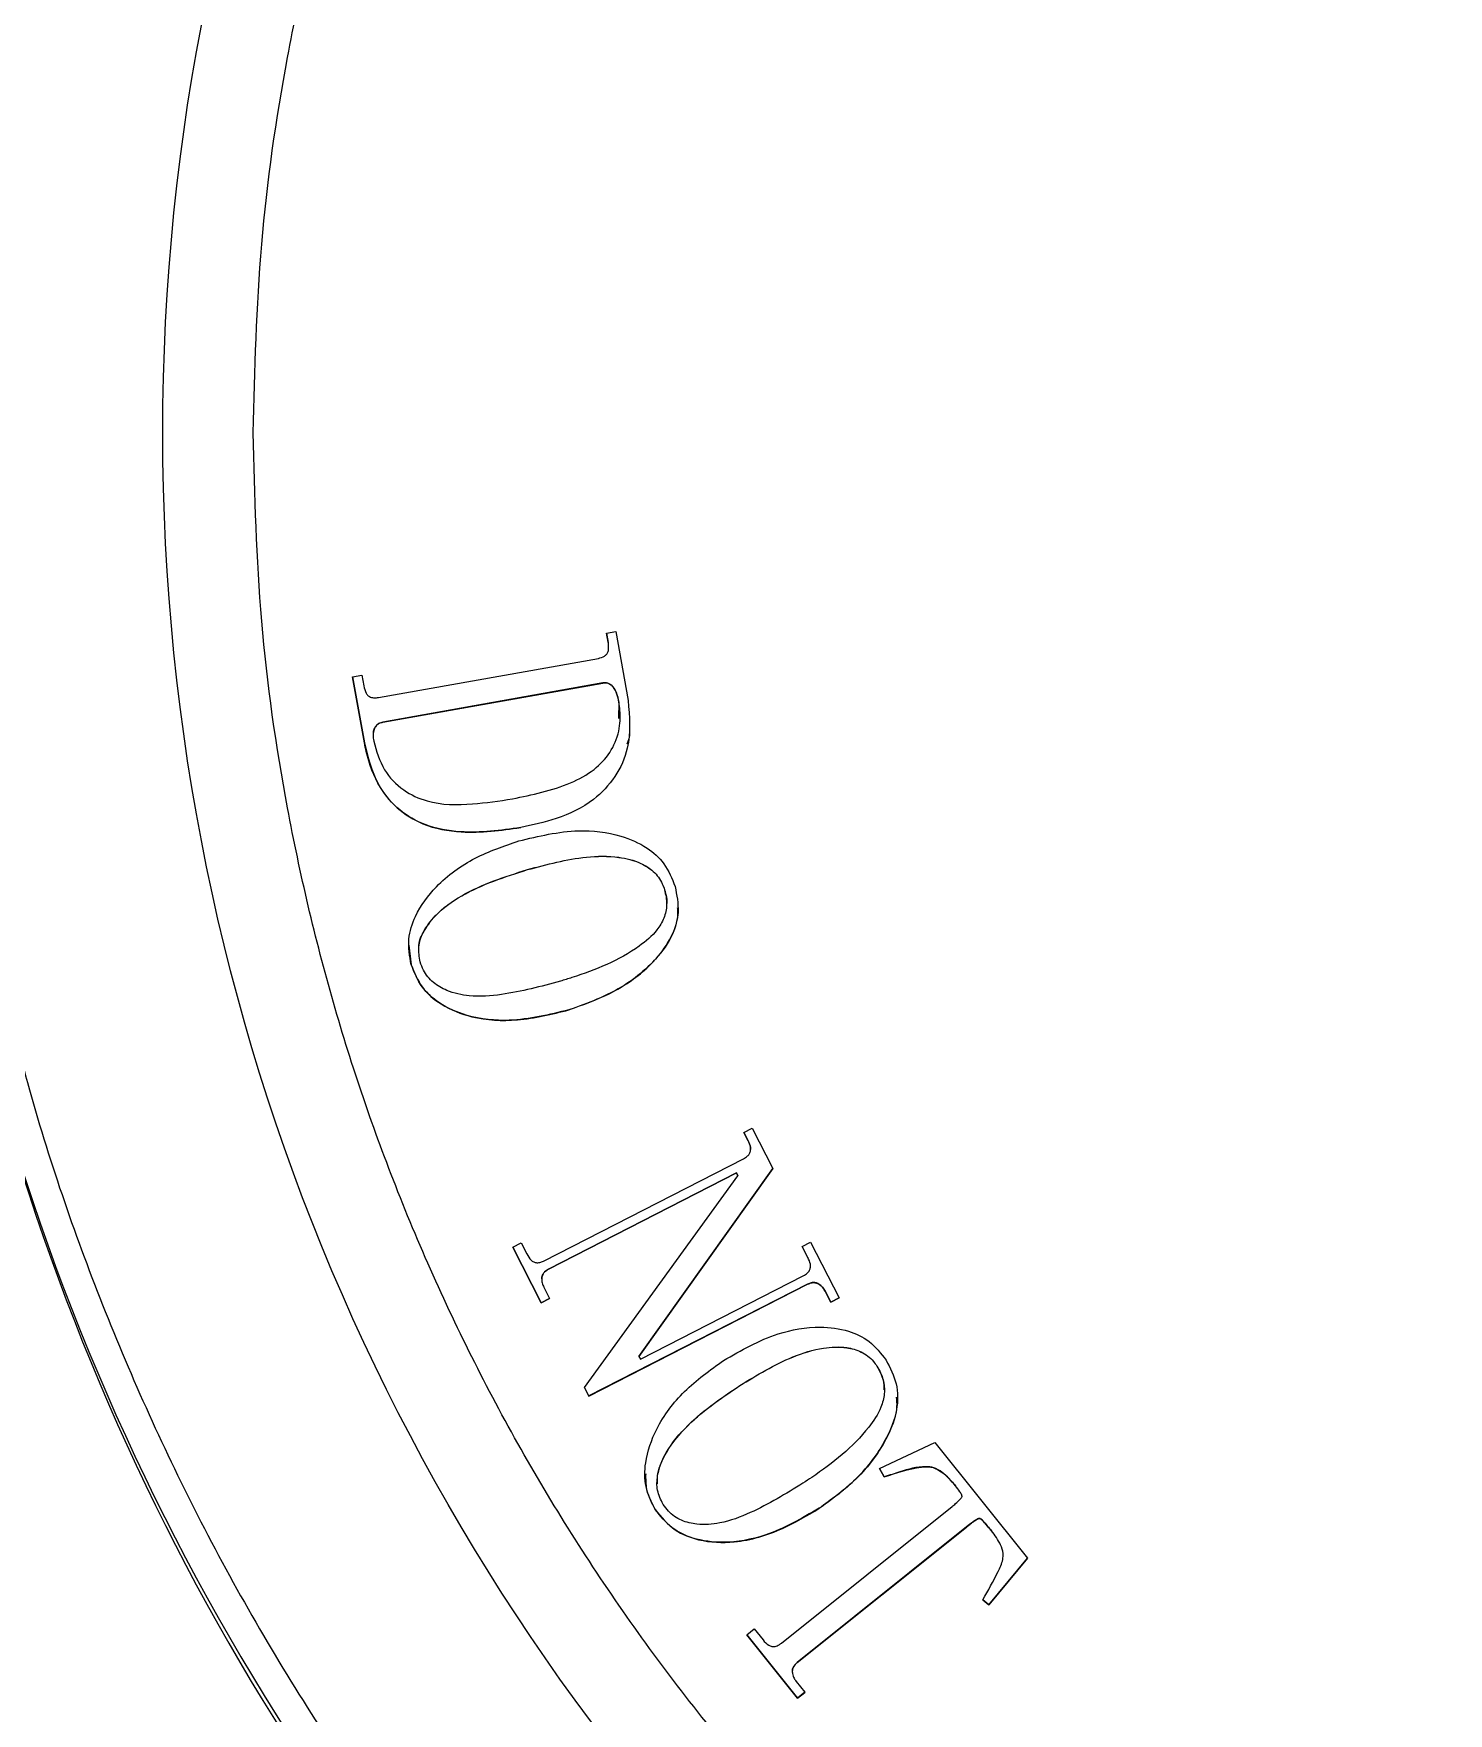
# Model space of a CAD drawing. Header units: millimetres. Extents: x 2085 to 4229, y 754 to 2271.
# Drawn here: x 3532.5 to 3579.5, y 1994.4 to 2050.2 of the extents above; entities that cross this region are included whole.
import ezdxf

# ---------------------------------------------------------------- set-up
doc = ezdxf.new("R2010")
doc.units = ezdxf.units.MM

msp = doc.modelspace()

# ---------------------------------------------------------------- linework, layer by layer
at = {"color": 7, "linetype": 'Continuous', "lineweight": 25}
for p, q in [((3551.548, 2030.28), (3551.854, 2030.334)), ((3551.604, 2029.974), (3551.548, 2030.28)), ((3551.548, 2030.28), (3551.548, 2030.278)), ((3551.548, 2030.278), (3551.604, 2029.972)), ((3551.604, 2029.974), (3551.604, 2029.972)), ((3551.604, 2029.972), (3551.605, 2029.754)), ((3551.854, 2030.334), (3552.265, 2028.036)), ((3543.975, 2028.14), (3551.276, 2029.44)), ((3543.116, 2028.83), (3543.423, 2028.883)), ((3543.507, 2026.635), (3543.116, 2028.83)), ((3543.116, 2028.83), (3543.116, 2028.827)), ((3543.116, 2028.827), (3543.507, 2026.633)), ((3543.423, 2028.883), (3543.486, 2028.527)), ((3551.423, 2028.623), (3544.122, 2027.323)), ((3544.122, 2027.321), (3551.423, 2028.621)), ((3551.423, 2028.621), (3551.423, 2028.623)), ((3551.958, 2027.98), (3551.948, 2027.441)), ((3551.958, 2027.98), (3551.958, 2027.982)), ((3544.122, 2027.321), (3544.122, 2027.323)), ((3543.507, 2026.635), (3543.507, 2026.633)), ((3552.323, 2026.985), (3552.323, 2026.987)), ((3553.927, 2021.158), (3553.927, 2021.16)), ((3544.969, 2019.918), (3544.969, 2019.916)), ((3544.982, 2019.917), (3545.06, 2019.263)), ((3556.107, 2013.696), (3556.385, 2013.839)), ((3556.25, 2013.419), (3556.107, 2013.696)), ((3556.107, 2013.696), (3556.107, 2013.694)), ((3556.107, 2013.694), (3556.25, 2013.417)), ((3556.385, 2013.839), (3557.071, 2012.498)), ((3556.25, 2013.419), (3556.25, 2013.417)), ((3549.481, 2009.431), (3556.092, 2012.814)), ((3555.865, 2012.348), (3549.623, 2009.154)), ((3549.623, 2009.152), (3555.865, 2012.346)), ((3550.821, 2005.216), (3555.913, 2012.255)), ((3557.071, 2012.498), (3552.623, 2006.255)), ((3552.623, 2006.253), (3557.071, 2012.496)), ((3555.913, 2012.255), (3555.865, 2012.348)), ((3555.865, 2012.348), (3555.865, 2012.346)), ((3555.865, 2012.346), (3555.912, 2012.254)), ((3557.071, 2012.498), (3557.071, 2012.496)), ((3548.433, 2009.886), (3548.71, 2010.028)), ((3549.379, 2008.036), (3548.433, 2009.886)), ((3548.433, 2009.886), (3548.433, 2009.884)), ((3548.433, 2009.884), (3549.379, 2008.034)), ((3548.71, 2010.028), (3548.899, 2009.658)), ((3558.047, 2009.905), (3558.325, 2010.048)), ((3558.236, 2009.535), (3558.047, 2009.905)), ((3558.047, 2009.905), (3558.047, 2009.903)), ((3558.047, 2009.903), (3558.236, 2009.533)), ((3558.325, 2010.048), (3559.27, 2008.198)), ((3558.236, 2009.535), (3558.236, 2009.533)), ((3549.623, 2009.154), (3549.623, 2009.152)), ((3558.222, 2008.653), (3550.964, 2004.939)), ((3550.964, 2004.937), (3558.222, 2008.651)), ((3552.671, 2006.162), (3558.08, 2008.93)), ((3558.222, 2008.653), (3558.222, 2008.651)), ((3549.656, 2008.179), (3549.379, 2008.036)), ((3549.379, 2008.034), (3549.656, 2008.177)), ((3549.467, 2008.549), (3549.656, 2008.179)), ((3549.656, 2008.179), (3549.656, 2008.177)), ((3558.993, 2008.056), (3558.804, 2008.426)), ((3558.804, 2008.426), (3558.804, 2008.423)), ((3558.804, 2008.423), (3558.993, 2008.054)), ((3559.27, 2008.198), (3558.993, 2008.056)), ((3558.993, 2008.054), (3559.27, 2008.196)), ((3559.27, 2008.198), (3559.27, 2008.196)), ((3549.379, 2008.036), (3549.379, 2008.034)), ((3558.993, 2008.056), (3558.993, 2008.054)), ((3552.623, 2006.255), (3552.671, 2006.162)), ((3550.964, 2004.939), (3550.821, 2005.216)), ((3550.821, 2005.216), (3550.821, 2005.214)), ((3550.821, 2005.214), (3550.964, 2004.937)), ((3550.964, 2004.939), (3550.964, 2004.937)), ((3561.215, 2004.901), (3561.215, 2004.903)), ((3560.619, 2002.531), (3562.447, 2003.398)), ((3562.447, 2003.398), (3565.526, 1999.555)), ((3560.773, 2002.255), (3560.619, 2002.531)), ((3560.619, 2002.531), (3560.619, 2002.529)), ((3560.619, 2002.529), (3560.773, 2002.253)), ((3552.822, 2002.358), (3552.822, 2002.356)), ((3560.773, 2002.255), (3560.773, 2002.253)), ((3563.137, 2001.957), (3563.137, 2001.955)), ((3557.36, 1996.732), (3563.023, 2001.269)), ((3563.503, 2000.589), (3557.88, 1996.085)), ((3557.88, 1996.083), (3563.503, 2000.587)), ((3563.503, 2000.589), (3563.503, 2000.587)), ((3564.335, 2000.46), (3564.335, 2000.458)), ((3565.526, 1999.555), (3564.248, 1998)), ((3564.248, 1997.998), (3565.526, 1999.552)), ((3565.526, 1999.555), (3565.526, 1999.552)), ((3564.248, 1998), (3564.046, 1998.17)), ((3564.046, 1998.17), (3564.046, 1998.167)), ((3564.046, 1998.167), (3564.248, 1997.998)), ((3564.248, 1998), (3564.248, 1997.998)), ((3556.21, 1997.006), (3556.452, 1997.201)), ((3557.895, 1994.902), (3556.21, 1997.006)), ((3556.21, 1997.006), (3556.21, 1997.004)), ((3556.21, 1997.004), (3557.895, 1994.9)), ((3556.452, 1997.201), (3556.745, 1996.836)), ((3557.88, 1996.085), (3557.88, 1996.083)), ((3557.847, 1995.461), (3558.138, 1995.097)), ((3558.138, 1995.097), (3557.895, 1994.902)), ((3557.895, 1994.9), (3558.138, 1995.095)), ((3557.895, 1994.902), (3557.895, 1994.9)), ((3558.138, 1995.097), (3558.138, 1995.095))]:
    msp.add_line(p, q, dxfattribs=at)
msp.add_circle((3608.311, 2036.929), 71.5, dxfattribs=at)
for centre, start, end in [((3608.311, 2036.927), 190.30617, 259.69396), ((3608.388, 2036.555), 190.52799, 258.6349)]:
    msp.add_arc(centre, 80, start, end, dxfattribs=at)
for points, knots in [([(3539.811, 2036.936), (3539.866, 2039.025), (3539.976, 2043.203), (3540.886, 2049.542), (3542.372, 2055.894), (3544.546, 2062.26), (3547.377, 2068.483), (3550.89, 2074.506), (3555.044, 2080.198), (3559.788, 2085.459), (3565.049, 2090.202), (3570.741, 2094.357), (3576.764, 2097.87), (3582.987, 2100.702), (3589.353, 2102.873), (3595.705, 2104.368), (3602.044, 2105.246), (3608.311, 2105.531), (3614.578, 2105.246), (3620.917, 2104.368), (3627.27, 2102.873), (3633.635, 2100.702), (3639.859, 2097.87), (3645.881, 2094.357), (3651.573, 2090.202), (3656.835, 2085.459), (3661.578, 2080.198), (3665.732, 2074.506), (3669.246, 2068.483), (3672.077, 2062.26), (3674.251, 2055.894), (3675.737, 2049.542), (3676.647, 2043.203), (3676.756, 2039.025), (3676.811, 2036.936)], [0, 0, 0, 0, 0.029124, 0.058248, 0.08912, 0.119994, 0.151902, 0.184313, 0.217069, 0.25, 0.282931, 0.315687, 0.348098, 0.380006, 0.410878, 0.441752, 0.470875, 0.5, 0.529123, 0.558248, 0.58912, 0.619994, 0.651902, 0.684313, 0.717069, 0.75, 0.782931, 0.815687, 0.848098, 0.880006, 0.910878, 0.941752, 0.970875, 1, 1, 1, 1]), ([(3676.811, 2036.936), (3676.756, 2034.847), (3676.647, 2030.669), (3675.737, 2024.33), (3674.251, 2017.977), (3672.077, 2011.612), (3669.246, 2005.388), (3665.732, 1999.366), (3661.578, 1993.674), (3656.835, 1988.413), (3651.573, 1983.669), (3645.881, 1979.515), (3639.859, 1976.001), (3633.636, 1973.17), (3627.27, 1970.998), (3620.917, 1969.503), (3614.579, 1968.626), (3608.311, 1968.341), (3602.044, 1968.626), (3595.705, 1969.503), (3589.353, 1970.998), (3582.987, 1973.17), (3576.764, 1976.001), (3570.741, 1979.515), (3565.049, 1983.669), (3559.788, 1988.413), (3555.044, 1993.674), (3550.89, 1999.366), (3547.377, 2005.388), (3544.546, 2011.612), (3542.372, 2017.977), (3540.886, 2024.33), (3539.976, 2030.668), (3539.866, 2034.847), (3539.811, 2036.936)], [0, 0, 0, 0, 0.029124, 0.058248, 0.08912, 0.119994, 0.151902, 0.184313, 0.217069, 0.25, 0.282931, 0.315687, 0.348098, 0.380006, 0.410878, 0.441752, 0.470875, 0.5, 0.529123, 0.558248, 0.58912, 0.619994, 0.651902, 0.684313, 0.717069, 0.75, 0.782931, 0.815687, 0.848098, 0.880006, 0.910878, 0.941752, 0.970875, 1, 1, 1, 1]), ([(3551.276, 2029.44), (3551.348, 2029.459), (3551.453, 2029.485), (3551.559, 2029.579), (3551.611, 2029.68), (3551.624, 2029.817), (3551.611, 2029.918), (3551.604, 2029.974)], [0, 0, 0, 0, 0.30393, 0.439412, 0.57524, 0.766538, 1, 1, 1, 1]), ([(3543.486, 2028.527), (3543.504, 2028.442), (3543.53, 2028.321), (3543.625, 2028.198), (3543.72, 2028.142), (3543.84, 2028.123), (3543.929, 2028.134), (3543.975, 2028.14)], [0, 0, 0, 0, 0.35696, 0.506296, 0.628832, 0.807113, 1, 1, 1, 1]), ([(3551.423, 2028.621), (3551.469, 2028.626), (3551.551, 2028.634), (3551.672, 2028.586), (3551.784, 2028.483), (3551.896, 2028.277), (3551.934, 2028.095), (3551.958, 2027.98)], [0, 0, 0, 0, 0.146677, 0.259785, 0.406359, 0.624533, 1, 1, 1, 1]), ([(3551.958, 2027.982), (3551.94, 2028.071), (3551.903, 2028.25), (3551.808, 2028.458), (3551.689, 2028.574), (3551.594, 2028.624), (3551.503, 2028.632), (3551.446, 2028.626), (3551.423, 2028.623)], [0, 0, 0, 0, 0.292195, 0.587448, 0.712259, 0.818051, 0.924072, 1, 1, 1, 1]), ([(3548.421, 2024.773), (3549.08, 2024.909), (3550.033, 2025.107), (3551.125, 2025.69), (3551.693, 2026.29), (3551.989, 2026.991), (3552.019, 2027.577), (3551.971, 2027.894), (3551.958, 2027.982)], [0, 0, 0, 0, 0.371772, 0.537551, 0.679482, 0.821953, 0.950737, 1, 1, 1, 1]), ([(3552.265, 2028.036), (3552.309, 2027.503), (3552.382, 2026.619), (3551.87, 2025.476), (3551.063, 2024.624), (3549.943, 2024.086), (3549.093, 2023.904), (3548.697, 2023.819)], [0, 0, 0, 0, 0.251835, 0.417408, 0.583236, 0.805839, 1, 1, 1, 1]), ([(3544.122, 2027.323), (3544.071, 2027.31), (3543.984, 2027.288), (3543.881, 2027.195), (3543.814, 2027.066), (3543.788, 2026.889), (3543.805, 2026.759), (3543.814, 2026.689)], [0, 0, 0, 0, 0.193467, 0.335879, 0.508687, 0.733966, 1, 1, 1, 1]), ([(3543.807, 2026.952), (3543.806, 2026.966), (3543.803, 2027.024), (3543.842, 2027.121), (3543.908, 2027.225), (3544.009, 2027.294), (3544.083, 2027.312), (3544.122, 2027.321)], [0, 0, 0, 0, 0.082416, 0.326896, 0.572311, 0.772655, 1, 1, 1, 1]), ([(3548.697, 2023.819), (3548.029, 2023.728), (3546.967, 2023.584), (3545.574, 2023.838), (3544.639, 2024.362), (3543.928, 2025.206), (3543.629, 2026.024), (3543.526, 2026.54), (3543.507, 2026.635)], [0, 0, 0, 0, 0.298114, 0.474394, 0.620068, 0.765882, 0.956507, 1, 1, 1, 1]), ([(3543.507, 2026.633), (3543.625, 2026.16), (3543.825, 2025.358), (3544.557, 2024.429), (3545.517, 2023.844), (3546.952, 2023.579), (3548.041, 2023.728), (3548.697, 2023.817)], [0, 0, 0, 0, 0.214788, 0.363839, 0.513204, 0.70643, 1, 1, 1, 1]), ([(3543.814, 2026.689), (3543.908, 2026.36), (3544.087, 2025.729), (3544.764, 2025.036), (3545.78, 2024.568), (3547.048, 2024.564), (3547.983, 2024.706), (3548.421, 2024.773)], [0, 0, 0, 0, 0.1795953, 0.3437589, 0.4958271, 0.7636966, 1, 1, 1, 1]), ([(3552.232, 2026.602), (3552.279, 2026.721), (3552.329, 2026.847), (3552.321, 2026.978), (3552.32, 2026.985)], [0, 0, 0, 0, 0.945411, 1, 1, 1, 1]), ([(3548.635, 2023.376), (3549.292, 2023.534), (3550.411, 2023.804), (3551.891, 2023.629), (3552.862, 2023.216), (3553.517, 2022.63), (3553.719, 2022.126), (3553.825, 2021.862)], [0, 0, 0, 0, 0.335879, 0.572344, 0.731569, 0.859032, 1, 1, 1, 1]), ([(3545.06, 2019.265), (3545.009, 2019.55), (3544.911, 2020.097), (3545.224, 2021.021), (3545.937, 2022), (3547.144, 2022.866), (3548.143, 2023.208), (3548.635, 2023.376)], [0, 0, 0, 0, 0.142323, 0.273484, 0.473649, 0.740634, 1, 1, 1, 1]), ([(3530.586, 2022.796), (3531.112, 2020.3), (3532.175, 2015.263), (3534.713, 2007.885), (3537.983, 2000.643), (3542.045, 1993.665), (3546.857, 1987.061), (3552.349, 1980.968), (3558.443, 1975.475), (3565.046, 1970.664), (3572.025, 1966.601), (3579.267, 1963.332), (3586.644, 1960.793), (3591.682, 1959.731), (3594.178, 1959.204)], [0, 0, 0, 0, 0.079959, 0.161371, 0.244142, 0.328893, 0.414217, 0.5, 0.585778, 0.671102, 0.755858, 0.838624, 0.920039, 1, 1, 1, 1]), ([(3548.918, 2022.424), (3549.567, 2022.597), (3550.562, 2022.862), (3551.852, 2022.885), (3552.616, 2022.696), (3553.123, 2022.384), (3553.374, 2022.049), (3553.451, 2021.824), (3553.474, 2021.758)], [0, 0, 0, 0, 0.397346, 0.609831, 0.759517, 0.858592, 0.95839, 1, 1, 1, 1]), ([(3548.918, 2022.422), (3549.567, 2022.595), (3550.562, 2022.86), (3551.852, 2022.883), (3552.616, 2022.694), (3553.123, 2022.382), (3553.374, 2022.047), (3553.451, 2021.822), (3553.474, 2021.756)], [0, 0, 0, 0, 0.397346, 0.609831, 0.759517, 0.858592, 0.95839, 1, 1, 1, 1]), ([(3545.36, 2019.356), (3545.33, 2019.524), (3545.27, 2019.854), (3545.462, 2020.4), (3545.92, 2021.016), (3547.066, 2021.831), (3548.169, 2022.184), (3548.918, 2022.424)], [0, 0, 0, 0, 0.098439, 0.192959, 0.327087, 0.54288, 1, 1, 1, 1]), ([(3545.318, 2019.812), (3545.316, 2019.827), (3545.297, 2020.003), (3545.477, 2020.397), (3545.913, 2021.014), (3547.071, 2021.828), (3548.171, 2022.182), (3548.918, 2022.422)], [0, 0, 0, 0, 0.009569, 0.113407, 0.260756, 0.49782, 1, 1, 1, 1]), ([(3553.474, 2021.758), (3553.51, 2021.592), (3553.578, 2021.277), (3553.474, 2020.804), (3553.177, 2020.31), (3552.21, 2019.505), (3551.056, 2019.037), (3550.143, 2018.757), (3550.014, 2018.718)], [0, 0, 0, 0, 0.099013, 0.188639, 0.277978, 0.435263, 0.920804, 1, 1, 1, 1]), ([(3553.825, 2021.862), (3553.881, 2021.579), (3553.993, 2021.012), (3553.714, 2020.104), (3552.953, 2019.129), (3551.775, 2018.279), (3550.755, 2017.925), (3550.298, 2017.766)], [0, 0, 0, 0, 0.14267, 0.2869, 0.459199, 0.757548, 1, 1, 1, 1]), ([(3553.474, 2021.756), (3553.525, 2021.589), (3553.577, 2021.419), (3553.542, 2021.253), (3553.542, 2021.251)], [0, 0, 0, 0, 0.986511, 1, 1, 1, 1]), ([(3550.298, 2017.764), (3550.931, 2017.997), (3552.033, 2018.403), (3553.181, 2019.363), (3553.748, 2020.227), (3553.948, 2020.81), (3553.913, 2021.106), (3553.907, 2021.156)], [0, 0, 0, 0, 0.3822868, 0.665266, 0.83077, 0.9712932, 1, 1, 1, 1]), ([(3550.298, 2017.766), (3549.643, 2017.606), (3548.529, 2017.332), (3547.029, 2017.488), (3546.041, 2017.915), (3545.366, 2018.506), (3545.164, 2019.006), (3545.06, 2019.265)], [0, 0, 0, 0, 0.333285, 0.566687, 0.735011, 0.863042, 1, 1, 1, 1]), ([(3545.06, 2019.263), (3545.165, 2019.003), (3545.376, 2018.481), (3546.106, 2017.865), (3547.192, 2017.44), (3548.675, 2017.357), (3549.732, 2017.622), (3550.298, 2017.764)], [0, 0, 0, 0, 0.1376412, 0.2762501, 0.4601913, 0.7108533, 1, 1, 1, 1]), ([(3550.014, 2018.718), (3549.369, 2018.543), (3548.378, 2018.276), (3547.09, 2018.18), (3546.309, 2018.349), (3545.776, 2018.652), (3545.482, 2019.007), (3545.392, 2019.265), (3545.36, 2019.356)], [0, 0, 0, 0, 0.386905, 0.593845, 0.741486, 0.842547, 0.944349, 1, 1, 1, 1]), ([(3556.092, 2012.814), (3556.142, 2012.843), (3556.223, 2012.891), (3556.306, 2012.993), (3556.339, 2013.096), (3556.33, 2013.246), (3556.283, 2013.348), (3556.25, 2013.419)], [0, 0, 0, 0, 0.2393069, 0.3883408, 0.5382316, 0.6776492, 1, 1, 1, 1]), ([(3556.25, 2013.417), (3556.286, 2013.345), (3556.332, 2013.253), (3556.331, 2013.152), (3556.331, 2013.13)], [0, 0, 0, 0, 0.77993, 1, 1, 1, 1]), ([(3548.899, 2009.658), (3548.94, 2009.585), (3548.999, 2009.481), (3549.125, 2009.385), (3549.24, 2009.36), (3549.363, 2009.377), (3549.441, 2009.413), (3549.481, 2009.431)], [0, 0, 0, 0, 0.3460999, 0.4934666, 0.642693, 0.8205684, 1, 1, 1, 1]), ([(3558.08, 2008.93), (3558.13, 2008.96), (3558.211, 2009.007), (3558.294, 2009.11), (3558.327, 2009.213), (3558.318, 2009.362), (3558.27, 2009.464), (3558.236, 2009.535)], [0, 0, 0, 0, 0.239079, 0.388006, 0.537788, 0.677074, 1, 1, 1, 1]), ([(3549.623, 2009.154), (3549.577, 2009.126), (3549.498, 2009.078), (3549.421, 2008.969), (3549.388, 2008.842), (3549.401, 2008.694), (3549.445, 2008.597), (3549.467, 2008.549)], [0, 0, 0, 0, 0.227355, 0.388209, 0.549679, 0.776891, 1, 1, 1, 1]), ([(3549.401, 2008.836), (3549.401, 2008.855), (3549.401, 2008.916), (3549.445, 2009.007), (3549.524, 2009.094), (3549.589, 2009.132), (3549.623, 2009.152)], [0, 0, 0, 0, 0.137853, 0.446763, 0.713681, 1, 1, 1, 1]), ([(3558.804, 2008.426), (3558.77, 2008.484), (3558.711, 2008.584), (3558.582, 2008.673), (3558.463, 2008.714), (3558.339, 2008.704), (3558.263, 2008.671), (3558.222, 2008.653)], [0, 0, 0, 0, 0.282446, 0.488833, 0.649378, 0.810868, 1, 1, 1, 1]), ([(3558.222, 2008.651), (3558.275, 2008.673), (3558.361, 2008.71), (3558.504, 2008.704), (3558.623, 2008.649), (3558.731, 2008.553), (3558.779, 2008.468), (3558.804, 2008.423)], [0, 0, 0, 0, 0.238616, 0.394312, 0.588667, 0.784076, 1, 1, 1, 1]), ([(3555.435, 2006.118), (3556.021, 2006.455), (3557.021, 2007.031), (3558.49, 2007.28), (3559.537, 2007.154), (3560.326, 2006.778), (3560.66, 2006.353), (3560.835, 2006.13)], [0, 0, 0, 0, 0.336368, 0.574645, 0.731944, 0.859761, 1, 1, 1, 1]), ([(3555.973, 2005.286), (3556.546, 2005.635), (3557.422, 2006.168), (3558.652, 2006.553), (3559.44, 2006.59), (3560.021, 2006.43), (3560.355, 2006.179), (3560.49, 2005.986), (3560.528, 2005.931)], [0, 0, 0, 0, 0.397528, 0.607391, 0.759995, 0.859904, 0.960457, 1, 1, 1, 1]), ([(3555.973, 2005.284), (3556.546, 2005.633), (3557.422, 2006.166), (3558.652, 2006.551), (3559.44, 2006.588), (3560.021, 2006.428), (3560.355, 2006.177), (3560.49, 2005.984), (3560.528, 2005.929)], [0, 0, 0, 0, 0.397528, 0.607391, 0.759995, 0.859904, 0.960457, 1, 1, 1, 1]), ([(3553.166, 2001.169), (3553.041, 2001.416), (3552.797, 2001.902), (3552.82, 2002.859), (3553.208, 2003.982), (3554.11, 2005.174), (3554.984, 2005.797), (3555.435, 2006.118)], [0, 0, 0, 0, 0.136424, 0.268155, 0.464575, 0.724005, 1, 1, 1, 1]), ([(3560.528, 2005.931), (3560.609, 2005.782), (3560.763, 2005.498), (3560.797, 2005.012), (3560.652, 2004.457), (3559.938, 2003.405), (3558.969, 2002.631), (3558.17, 2002.106), (3558.072, 2002.042)], [0, 0, 0, 0, 0.099186, 0.189605, 0.279846, 0.434014, 0.930829, 1, 1, 1, 1]), ([(3560.835, 2006.13), (3560.968, 2005.874), (3561.236, 2005.361), (3561.223, 2004.409), (3560.769, 2003.263), (3559.88, 2002.118), (3559.005, 2001.492), (3558.61, 2001.21)], [0, 0, 0, 0, 0.143045, 0.287405, 0.460414, 0.756528, 1, 1, 1, 1]), ([(3560.528, 2005.929), (3560.614, 2005.781), (3560.754, 2005.535), (3560.759, 2005.255), (3560.761, 2005.145)], [0, 0, 0, 0, 0.606286, 1, 1, 1, 1]), ([(3553.428, 2001.339), (3553.352, 2001.492), (3553.205, 2001.79), (3553.228, 2002.369), (3553.5, 2003.096), (3554.371, 2004.201), (3555.328, 2004.849), (3555.973, 2005.286)], [0, 0, 0, 0, 0.098651, 0.191047, 0.328598, 0.547094, 1, 1, 1, 1]), ([(3553.244, 2002.02), (3553.241, 2002.108), (3553.229, 2002.432), (3553.514, 2003.095), (3554.362, 2004.198), (3555.324, 2004.846), (3555.973, 2005.284)], [0, 0, 0, 0, 0.05934, 0.219286, 0.473355, 1, 1, 1, 1]), ([(3558.61, 2001.208), (3559.156, 2001.611), (3560.099, 2002.308), (3560.889, 2003.543), (3561.221, 2004.397), (3561.191, 2004.796), (3561.183, 2004.9)], [0, 0, 0, 0, 0.431051, 0.744676, 0.93349, 1, 1, 1, 1]), ([(3560.773, 2002.253), (3561.175, 2002.389), (3561.676, 2002.558), (3562.321, 2002.604), (3562.68, 2002.44), (3562.936, 2002.197), (3563.091, 2002.009), (3563.137, 2001.955)], [0, 0, 0, 0, 0.483147, 0.601641, 0.722029, 0.918813, 1, 1, 1, 1]), ([(3563.137, 2001.957), (3562.998, 2002.117), (3562.791, 2002.357), (3562.435, 2002.57), (3561.942, 2002.618), (3561.394, 2002.452), (3560.945, 2002.31), (3560.773, 2002.255)], [0, 0, 0, 0, 0.240793, 0.359777, 0.461711, 0.794413, 1, 1, 1, 1]), ([(3552.848, 2002.358), (3552.846, 2002.182), (3552.841, 2001.759), (3553.046, 2001.386), (3553.166, 2001.167)], [0, 0, 0, 0, 0.415343, 1, 1, 1, 1]), ([(3558.072, 2002.042), (3557.503, 2001.692), (3556.628, 2001.155), (3555.422, 2000.701), (3554.626, 2000.641), (3554.028, 2000.781), (3553.642, 2001.039), (3553.483, 2001.261), (3553.428, 2001.339)], [0, 0, 0, 0, 0.386956, 0.593793, 0.740338, 0.842099, 0.944778, 1, 1, 1, 1]), ([(3563.023, 2001.269), (3563.062, 2001.3), (3563.164, 2001.382), (3563.273, 2001.479), (3563.339, 2001.561), (3563.354, 2001.588), (3563.356, 2001.616), (3563.338, 2001.676), (3563.263, 2001.791), (3563.187, 2001.891), (3563.137, 2001.957)], [0, 0, 0, 0, 0.166709, 0.438609, 0.487323, 0.517206, 0.541802, 0.578816, 0.723084, 1, 1, 1, 1]), ([(3558.61, 2001.21), (3558.027, 2000.871), (3557.035, 2000.294), (3555.551, 2000.02), (3554.479, 2000.152), (3553.67, 2000.533), (3553.337, 2000.954), (3553.166, 2001.169)], [0, 0, 0, 0, 0.333528, 0.567546, 0.735799, 0.864912, 1, 1, 1, 1]), ([(3553.166, 2001.167), (3553.37, 2000.919), (3553.755, 2000.451), (3554.712, 2000.087), (3555.957, 2000.034), (3557.34, 2000.447), (3558.213, 2000.97), (3558.61, 2001.208)], [0, 0, 0, 0, 0.1571064, 0.2966665, 0.4935887, 0.770105, 1, 1, 1, 1]), ([(3564.335, 2000.46), (3564.306, 2000.495), (3564.22, 2000.601), (3564.102, 2000.739), (3564.001, 2000.845), (3563.946, 2000.873), (3563.916, 2000.873), (3563.84, 2000.84), (3563.7, 2000.745), (3563.578, 2000.648), (3563.503, 2000.589)], [0, 0, 0, 0, 0.124093, 0.372351, 0.496838, 0.517541, 0.538485, 0.574939, 0.740211, 1, 1, 1, 1]), ([(3563.503, 2000.587), (3563.539, 2000.615), (3563.61, 2000.671), (3563.707, 2000.745), (3563.788, 2000.802), (3563.845, 2000.837), (3563.887, 2000.858), (3563.917, 2000.871), (3563.943, 2000.871), (3563.989, 2000.851), (3564.126, 2000.713), (3564.242, 2000.572), (3564.335, 2000.458)], [0, 0, 0, 0, 0.124075, 0.248161, 0.332872, 0.391478, 0.431352, 0.46131, 0.47999, 0.498634, 0.596811, 1, 1, 1, 1]), ([(3564.046, 1998.17), (3564.22, 1998.477), (3564.465, 1998.91), (3564.707, 1999.428), (3564.735, 1999.742), (3564.616, 2000.082), (3564.446, 2000.311), (3564.335, 2000.46)], [0, 0, 0, 0, 0.417225, 0.587015, 0.664813, 0.781934, 1, 1, 1, 1]), ([(3556.745, 1996.836), (3556.803, 1996.77), (3556.885, 1996.675), (3557.036, 1996.613), (3557.16, 1996.62), (3557.271, 1996.664), (3557.335, 1996.714), (3557.36, 1996.732)], [0, 0, 0, 0, 0.362826, 0.512382, 0.662913, 0.871019, 1, 1, 1, 1]), ([(3557.88, 1996.085), (3557.833, 1996.041), (3557.758, 1995.971), (3557.714, 1995.834), (3557.719, 1995.701), (3557.767, 1995.572), (3557.823, 1995.494), (3557.847, 1995.461)], [0, 0, 0, 0, 0.2669555, 0.4295289, 0.5913573, 0.8265325, 1, 1, 1, 1]), ([(3557.721, 1995.783), (3557.72, 1995.791), (3557.715, 1995.839), (3557.742, 1995.922), (3557.801, 1996.015), (3557.854, 1996.061), (3557.88, 1996.083)], [0, 0, 0, 0, 0.0701, 0.409533, 0.711576, 1, 1, 1, 1])]:
    msp.add_open_spline(points, degree=3, knots=knots, dxfattribs=at)

doc.saveas('drawing.dxf')
